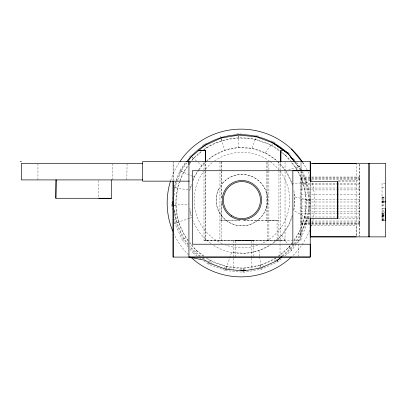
<?xml version="1.0" encoding="UTF-8"?>
<svg xmlns="http://www.w3.org/2000/svg" width="406" height="406" viewBox="0 0 406 406"><rect width="100%" height="100%" fill="white"/><g stroke="black" fill="none" stroke-linecap="round" stroke-linejoin="round"><path stroke-width="0.3" stroke-dasharray="2.03 1.52" d="M37.941 179.904L37.956 163.978M112.35 179.909L112.345 163.983M285.048 171.657L285.042 240.56L203.979 240.672L204 170.393M204 169.759L204 161.527M203.979 240.672L219.91 240.58L219.971 171.642M219.971 171.012L219.981 162.167M285.042 240.56L277.1 240.885L221.26 240.58L221.295 201.335M221.3 198.174L221.326 170.378L221.316 198.174M221.306 220.285L221.316 201.335M235.196 257.074L235.221 240.646L241.169 240.636M253.491 256.44L253.517 240.667L252.979 240.662M267.524 240.555L267.549 170.408M268.879 240.555L268.889 170.388M268.889 169.754L268.889 162.172M300.958 240.423L301.013 171.636L300.958 240.423L278.876 240.418L278.973 161.547M285.048 171.022L285.048 162.172M310.22 217.839L310.225 182.416M359.807 164.009L359.807 236.246L359.833 163.379M385.7 220.656L382.026 220.656L382.026 183.167L385.7 183.167M382.026 197.052L385.7 197.25M126.829 179.909L127.058 163.983M206.126 161.847L212.262 156.442L224.66 150.301L238.22 147.576L238.54 136.238M267.529 198.894C268.396 212.424 257.211 224.878 243.737 225.777C230.009 226.842 217.134 215.687 216.241 201.949C215.175 188.222 226.33 175.351 240.068 174.453C253.796 173.387 266.666 184.542 267.564 198.28M293.827 210.059L294.665 196.88L293.797 192.566M172.535 197.346L171.758 205.421L172.58 210.349M174.083 195.286L174.813 187.714L177.478 180.594M188.176 240.453C176.148 224.021 172.504 200.96 179.959 181.852M293.822 240.261C310.823 218.047 309.788 183.776 291.493 162.628M282.312 256.298C299.963 243.762 308.996 221.909 308.956 200.625C307.509 187.1 303.977 173.205 295.162 162.527M225.711 269.391L226.381 266.498L210.445 260.545L206.852 257.983M204.066 149.738C218.768 139.004 238.002 136.122 255.694 139.502L256.095 137.766M191.404 185.446L189.795 190.211A52.993 52.993 0 0 1 191.378 184.116M192.809 181.274L194.215 177.102L198.742 170.297M203.924 260.946L208.496 264.21L225.447 270.543L226.035 268.792M226.233 268.209L231.552 252.446L245.361 253.324L258.921 250.598L271.32 244.458A52.993 52.993 0 0 1 213.5 245.26M292.381 214.86L289.366 223.797L281.703 235.313L272.264 243.625M238.22 147.576L252.03 148.454L255.79 137.817M173.707 186.826L179.828 170.459L185.623 162.329M177.696 180L181.025 171.099L187.846 161.532M180.183 181.259L183.492 172.408L188.247 165.739M296.446 243.671C314.62 220.788 314.472 185.41 296.644 162.41M294.02 243.823A66.924 66.924 0 0 0 300.125 234.358L307.256 218.286M300.125 234.358L307.55 218.296A68.264 68.264 0 0 0 301.658 171.571M208.496 264.21L209.329 262.636M209.608 262.114L210.445 260.545M255.694 139.502L271.629 145.455L272.462 143.886M199.092 169.774L201.878 165.587L205.654 162.263M189.612 156.741L190.333 155.726M189.714 163.689L193.373 158.558L202.122 151.342M278.003 256.262L288.702 247.442L292.361 242.311M296.086 244.179L291.736 250.274L284.515 256.227M252.03 148.454L265.138 152.874L272.04 143.805M197.316 256.237L193.763 253.699L196.59 250.664L189.78 242.402M280.861 152.042L285.479 155.336L287.098 153.6M202.371 145.805L204.299 144.216L207.136 142.922M225.447 270.543L243.458 272.279L261.307 269.29L277.775 261.784L282.586 257.815M188.206 246.96L182.248 239.738L185.77 237.54M296.299 168.46L299.821 166.262L288.717 169.952M226.381 266.498L243.316 268.133L260.094 265.321L275.572 258.267L276.516 259.774M189.313 218.367L174.742 223.27L182.248 239.738M189.891 218.169L191.642 217.58A52.993 52.993 0 0 1 189.835 210.892M178.716 222.057L174.742 223.27L174.022 218.961M303.358 183.943L307.327 182.73L291.939 183.319L286.078 171.484M221.27 138.482L220.762 136.71L222.61 136.401M236.764 134.031L238.611 133.721L241.098 133.96M174.21 205.223L188.917 204.02M253.517 240.667L235.221 240.646M174.128 205.34L175.905 205.279M306.165 200.721L310.316 200.579L294.665 196.88M205.68 240.88L205.517 170.347L205.68 240.875L280.856 240.053L280.825 170.398M359.812 177.026L301.029 177.031L301.029 224.757L359.812 224.757M301.029 177.924L359.812 177.919M301.029 178.127L359.812 178.122M301.029 179.68L359.812 179.675M301.029 180.777L309.88 180.777M338.325 180.771L359.812 180.771M338.538 181.792L356.158 181.792M301.029 183.243L359.812 183.243M301.029 184.796L359.812 184.791M382.026 187.486L385.7 187.486M301.029 188.014L359.812 188.008M301.029 189.912L359.812 189.906M301.029 194.794L359.812 194.768M382.026 197.103L385.7 197.052M382.026 197.524L385.7 197.524M382.026 198.214L385.7 198.214M382.026 199.346L385.7 199.346M301.029 199.798L359.812 199.798M382.026 200.899L385.7 200.899M385.7 201.198L382.026 201.198L382.026 202.086L385.7 202.086M382.026 201.503L385.7 201.503M382.026 201.579L385.7 201.579M301.029 201.99L359.812 201.985M382.026 202.802L385.7 202.802M382.026 202.898L385.7 202.898M382.026 204.969L385.7 204.969M382.026 205.187L385.7 205.187M301.029 206.009L359.812 206.009M301.029 208.126L359.812 208.126M385.7 208.176L382.026 208.176L384.477 208.202M382.026 210.765L384.477 210.765M382.026 211.602L385.7 211.602M301.029 211.876L359.812 211.876M385.7 212.861L382.026 212.861L382.026 220.656M382.026 213.135L384.477 213.135M382.026 213.353L384.477 213.353M301.029 213.774L359.812 213.774M382.026 214.145L385.7 214.145M382.026 214.307L385.7 214.307M382.026 215.165L385.7 215.165M382.026 215.246L384.477 215.246M382.026 215.302L385.7 215.302M382.026 215.86L385.7 215.86M382.026 216.104L385.7 216.104M382.026 216.388L385.7 216.388M301.029 216.992L359.812 216.992M382.026 217.053L385.7 217.053M301.029 218.545L309.88 218.54M338.325 218.54L359.812 218.54M382.026 218.56L385.7 218.555M382.026 219.692L385.7 219.692M382.026 219.89L385.7 219.89M382.026 220.077L385.7 220.077M219.93 220.285L240.306 220.291M243.473 220.291L278.937 220.296L278.917 220.6L266.387 220.6L266.387 171.591M382.026 220.417L385.7 220.417M301.029 221.011L359.812 221.011M301.029 222.107L359.812 222.107M301.029 223.66L359.812 223.66M301.029 223.863L359.812 223.863M310.22 225.827L356.158 225.822L356.158 236.267L356.158 163.379M219.91 240.58L221.26 240.58M243.509 240.641L251.857 240.656M221.28 220.285L240.073 220.417M243.833 220.443L277.08 220.671L277.1 240.885M255.384 135.335L256.628 135.457M187.983 189.901L174.093 187.516L177.534 188.343M304.536 217.657L308.58 218.59L293.787 210.689A52.993 52.993 0 0 0 293.868 190.632M257.211 135.675L258.378 136.111M271.238 140.918L272.989 141.572M192.49 176.305L179.828 170.459L183.492 172.408M193.063 176.569L194.215 177.102M298.577 233.592L302.242 235.541M265.138 152.874L276.653 160.537A52.993 52.993 0 0 0 206.771 160.674M273.578 141.79L275.608 143.242M271.629 145.455L280.348 151.677M196.59 250.664L204.289 256.156M199.823 256.369L194.687 252.705L189.851 246.838M201.878 257.835L203.934 259.302M199.351 257.688L200.874 258.774M192.261 157.371L197.549 161.887M198.032 162.298L201.878 165.587M192.068 157.345L193.373 158.558M288.702 247.442L291.736 250.274L287.585 244.082M277.486 161.481L284.966 169.977M302.48 162.4L303.678 163.851M288.311 152.301L291.087 155.671M293.472 158.558L295.055 160.487M295.324 162.405L298.923 166.764A68.264 68.264 0 0 1 301.374 171.022M285.479 155.336L289.889 160.685M188.242 244.884L183.4 239.017L176.042 222.874L174.052 210.998M189.79 248.888L193.763 253.699M294.32 161.588L298.669 166.983M281.703 235.313L287.24 243.57M204.299 144.216L205.238 145.724M205.553 146.226L206.497 147.733M276.831 260.276L277.775 261.784M220.762 136.71L221.285 138.41M221.458 138.979L221.98 140.679M260.094 265.321L260.962 268.158M221.443 139.075L224.66 150.301M174.022 210.237L177.036 222.513A66.924 66.924 0 0 0 188.217 244.042M174.098 209.658L177.036 222.513M291.939 183.319L292.31 185.166M189.785 208.334L191.272 215.733M258.921 250.598L259.637 256.206M259.718 256.831L260.987 266.798M261.068 267.422L261.307 269.29M238.698 136.091L238.758 137.867M243.316 268.133L243.417 271.091M251.816 257.465L251.624 240.377L233.272 240.585L233.465 257.47M251.821 258.099L251.953 269.488M233.47 258.094L233.602 269.98M280.82 161.532L280.82 169.769M267.544 162.172L267.549 169.774M310.22 181.792L310.22 217.646M298.349 240.418L298.349 243.498M298.349 244.118L298.349 256.445M280.028 240.418L280.028 243.498M280.028 244.118L280.028 256.45M266.387 162.167L266.387 170.967M173.113 180.32L173.113 162.156L173.113 179.888M98.841 180.543L98.841 197.656M222.463 183.268A25.725 25.725 0 0 1 265.387 189.617A25.725 25.725 0 0 1 241.494 225.837A25.725 25.725 0 0 1 218.763 188.871M270.147 161.578A47.776 47.776 0 0 1 261.718 243.59M257.668 245.214A47.776 47.776 0 0 1 225.173 244.864M222.295 243.681A47.776 47.776 0 0 1 212.475 162.471M214.485 160.984A47.776 47.776 0 0 1 269.137 160.857M292.396 216.18A52.993 52.993 0 0 1 272.35 243.747M210.871 243.488A52.993 52.993 0 0 1 192.743 220.519M192.916 179.959A52.993 52.993 0 0 1 198.026 170.566M198.387 170.043A52.993 52.993 0 0 1 204.908 162.395M277.587 161.37A52.993 52.993 0 0 1 285.088 169.891M286.144 171.444A52.993 52.993 0 0 1 292.33 184.507M293.634 244.321A66.924 66.924 0 0 1 281.637 256.145M277.547 259.028A66.924 66.924 0 0 1 276.501 259.693M275.973 260.023A66.924 66.924 0 0 1 274.37 260.972M264.144 265.747A66.924 66.924 0 0 1 258.815 267.463M245.234 269.736A66.924 66.924 0 0 1 239.641 269.853M230.263 268.995A66.924 66.924 0 0 1 227.807 268.544M227.198 268.422A66.924 66.924 0 0 1 225.985 268.153M225.381 268.011A66.924 66.924 0 0 1 224.178 267.706M212.399 263.428A66.924 66.924 0 0 1 207.989 261.139M204.776 259.195A66.924 66.924 0 0 1 202.69 257.79M200.655 256.313A66.924 66.924 0 0 1 189.8 246M174.017 189.988A68.264 68.264 0 0 1 176.174 181.67M176.366 181.086A68.264 68.264 0 0 1 186.004 162.552M203.36 149.824A65.168 65.168 0 0 1 293.908 241.098M292.386 243.133A65.168 65.168 0 0 1 278.714 256.176M275.572 258.267A65.168 65.168 0 0 1 205.558 257.668M203.452 256.242A65.168 65.168 0 0 1 189.754 243.219M188.227 241.194A65.168 65.168 0 0 1 188.161 164.902M189.688 162.867A65.168 65.168 0 0 1 201.32 151.331M311.108 179.63A73.867 73.867 0 0 1 311.163 226.203M309.661 230.329A73.867 73.867 0 0 1 292.005 256.465M188.44 254.866A73.867 73.867 0 0 1 173.951 233.922M170.713 180.391A73.867 73.867 0 0 1 179.3 162.436M302.673 162.293A73.867 73.867 0 0 1 309.605 175.534M221.331 161.532L221.326 169.749L221.331 161.537M301.024 162.172L301.013 171.007L301.024 162.177M205.517 169.718L205.497 161.532L205.512 169.718"/><path stroke-width="0.61" d="M356.158 236.881L310.22 236.85L385.7 236.881L385.7 163.379L310.22 163.415L310.225 161.537L142.679 161.532L142.673 181.152L189.282 181.152M281.378 257.069L277.054 260.632L260.911 267.99L243.412 270.919L225.751 269.219L209.131 263.007L205.477 260.398L188.917 257.089L188.937 161.532L188.993 164.699M280.815 150.514L280.815 161.542L280.815 150.514L283.845 150.514L287.61 153.042L294.923 161.918M292.853 244.229L292.853 170.728L310.23 170.743L310.255 181.685L310.285 163.379M310.23 181.68L337.817 181.675L337.833 218.464L310.23 218.469L310.22 257.064L173.113 257.094L173.113 181.152M385.7 220.656L385.7 208.176M385.7 202.086L385.7 201.198M310.225 161.537L310.23 170.733L192.292 170.728L192.292 244.229L310.285 244.224L310.22 257.064L188.937 257.089M287.61 153.042L287.382 153.295M187.648 161.811L191.327 156.655L205.02 145.368L221.163 138.01L238.662 135.081L256.318 136.781L272.939 142.993L287.605 153.067L294.619 161.537M286.93 152.955L283.86 150.489L287.555 153.108M277.054 260.632L281.942 256.602M240.87 270.68L244.706 270.7M243.336 270.919L245.62 270.548M55.861 198.285L56.079 179.909L55.861 198.285L111.422 198.285L111.422 179.909M205.472 150.504L198.773 150.514L205.472 150.514L205.492 161.532L205.472 150.514M142.679 163.369L21.391 163.364L21.391 179.904L142.673 179.909M312.737 163.415L356.158 163.379M98.841 198.285L111.427 198.29M20.3 161.527L21.391 161.527M310.23 218.469L310.275 236.876M337.792 181.675L337.797 218.464M242.316 270.817L243.402 270.919M272.939 142.993L283.784 150.601M290.082 156.518L293.934 161.126M291.412 148.972L302.079 161.918M173.118 206.558L172.814 205.329A68.264 68.264 0 0 1 172.789 201.65M173.113 180.949L173.113 257.089M186.75 161.563A68.264 68.264 0 0 1 287.585 153.016M291.097 257.318A73.867 73.867 0 0 1 190.663 257.028M172.697 231.044A73.867 73.867 0 0 1 170.525 180.99M180 161.395A73.867 73.867 0 0 1 302.328 161.776M368.993 163.379L368.998 236.881L369.024 163.379M231.08 216.52A19.65 19.65 0 0 0 261.52 201.285A19.65 19.65 0 0 0 233.105 182.543A19.65 19.65 0 0 0 231.08 216.52M231.699 215.586A18.529 18.529 0 0 0 260.398 201.219A18.529 18.529 0 0 0 233.607 183.542A18.529 18.529 0 0 0 231.699 215.586"/></g></svg>
